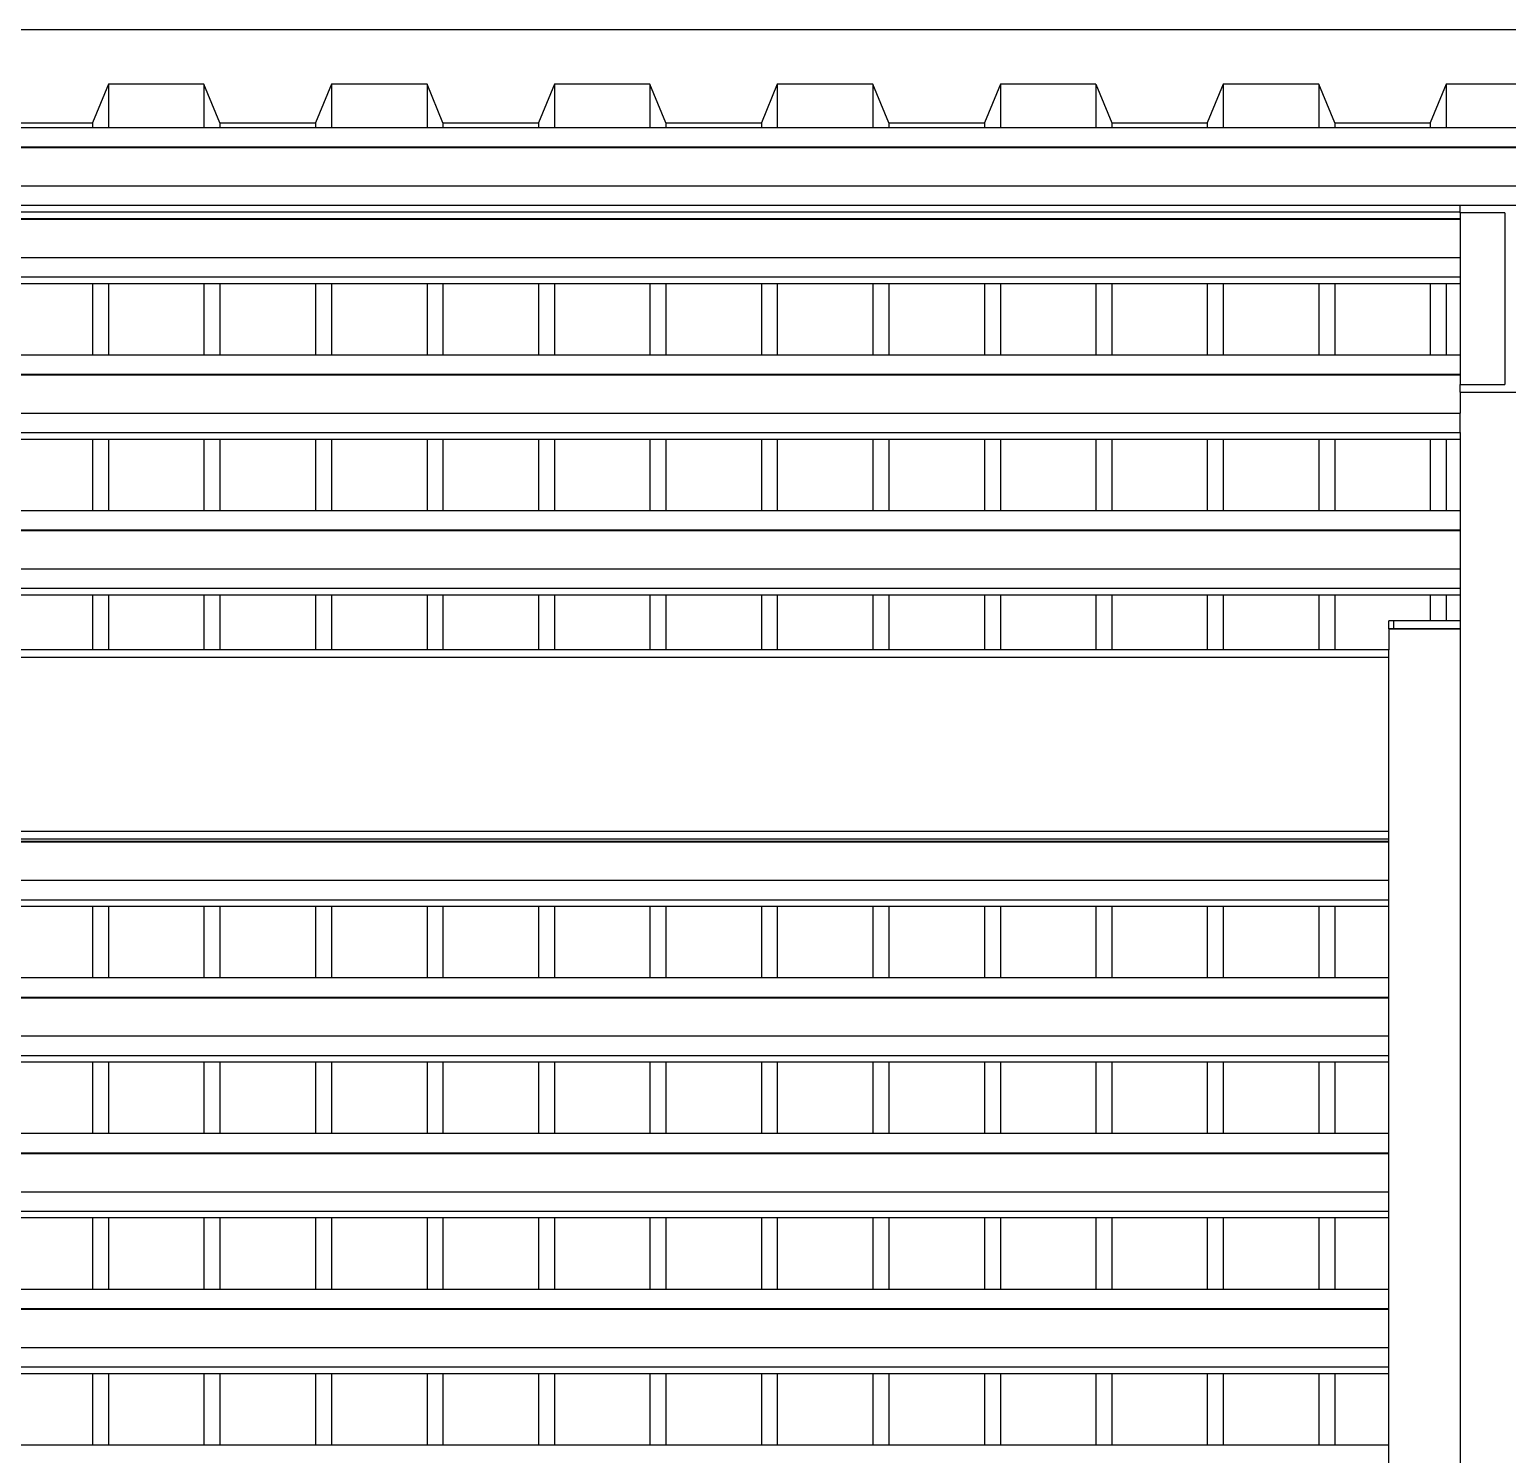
# Model space of a CAD drawing. Extents: x -101 to 101, y -14 to 18.
# Drawn here: x -38.28 to -36.408, y 10.663 to 12.469 of the extents above; entities that cross this region are included whole.
import ezdxf

# ---------------------------------------------------------------- set-up
doc = ezdxf.new("R2010")
doc.units = 0
doc.layers.get('0').update_dxf_attribs({"linetype": 'CONTINUOUS'})

msp = doc.modelspace()

# ---------------------------------------------------------------- linework, layer by layer
for p, q in [((-39.4512, 12.4686), (-36.3446, 12.4686)), ((-38.1803, 12.3995), (-38.2005, 12.3502)), ((-38.1803, 12.3995), (-38.1803, 12.3446)), ((-38.0593, 12.3995), (-38.1803, 12.3995)), ((-38.0593, 12.3995), (-38.0593, 12.3446)), ((-38.0391, 12.3502), (-38.0593, 12.3995)), ((-37.8979, 12.3995), (-37.9181, 12.3502)), ((-37.8979, 12.3995), (-37.8979, 12.3446)), ((-37.7768, 12.3995), (-37.8979, 12.3995)), ((-37.7768, 12.3995), (-37.7768, 12.3446)), ((-37.7567, 12.3502), (-37.7768, 12.3995)), ((-37.6155, 12.3995), (-37.6356, 12.3502)), ((-37.6155, 12.3995), (-37.6155, 12.3446)), ((-37.4944, 12.3995), (-37.6155, 12.3995)), ((-37.4944, 12.3995), (-37.4944, 12.3446)), ((-37.4743, 12.3502), (-37.4944, 12.3995)), ((-37.3331, 12.3995), (-37.3532, 12.3502)), ((-37.3331, 12.3995), (-37.3331, 12.3446)), ((-37.212, 12.3995), (-37.3331, 12.3995)), ((-37.212, 12.3995), (-37.212, 12.3446)), ((-37.1918, 12.3502), (-37.212, 12.3995)), ((-37.0506, 12.3995), (-37.0708, 12.3502)), ((-37.0506, 12.3995), (-37.0506, 12.3446)), ((-36.9296, 12.3995), (-37.0506, 12.3995)), ((-36.9296, 12.3995), (-36.9296, 12.3446)), ((-36.9296, 12.3995), (-36.9094, 12.3502)), ((-36.7682, 12.3995), (-36.7884, 12.3502)), ((-36.6472, 12.3995), (-36.7682, 12.3995)), ((-36.7682, 12.3995), (-36.7682, 12.3446)), ((-36.627, 12.3502), (-36.6472, 12.3995)), ((-36.6472, 12.3995), (-36.6472, 12.3446)), ((-36.4858, 12.3995), (-36.506, 12.3502)), ((-36.3648, 12.3995), (-36.4858, 12.3995)), ((-36.4858, 12.3995), (-36.4858, 12.3446)), ((-38.3215, 12.3502), (-38.2005, 12.3502)), ((-38.3215, 12.3446), (-38.2005, 12.3446)), ((-38.2005, 12.3502), (-38.2005, 12.3446)), ((-38.2005, 12.3446), (-38.1803, 12.3446)), ((-38.1803, 12.3446), (-38.0593, 12.3446)), ((-38.0593, 12.3446), (-38.0391, 12.3446)), ((-38.0391, 12.3502), (-38.0391, 12.3446)), ((-38.0391, 12.3502), (-37.9181, 12.3502)), ((-38.0391, 12.3446), (-37.9181, 12.3446)), ((-37.9181, 12.3502), (-37.9181, 12.3446)), ((-37.9181, 12.3446), (-37.8979, 12.3446)), ((-37.8979, 12.3446), (-37.7768, 12.3446)), ((-37.7768, 12.3446), (-37.7567, 12.3446)), ((-37.7567, 12.3502), (-37.7567, 12.3446)), ((-37.7567, 12.3502), (-37.6356, 12.3502)), ((-37.7567, 12.3446), (-37.6356, 12.3446)), ((-37.6356, 12.3502), (-37.6356, 12.3446)), ((-37.6356, 12.3446), (-37.6155, 12.3446)), ((-37.6155, 12.3446), (-37.4944, 12.3446)), ((-37.4944, 12.3446), (-37.4743, 12.3446)), ((-37.4743, 12.3502), (-37.4743, 12.3446)), ((-37.4743, 12.3502), (-37.3532, 12.3502)), ((-37.4743, 12.3446), (-37.3532, 12.3446)), ((-37.3532, 12.3502), (-37.3532, 12.3446)), ((-37.3532, 12.3446), (-37.3331, 12.3446)), ((-37.3331, 12.3446), (-37.212, 12.3446)), ((-37.212, 12.3446), (-37.1918, 12.3446)), ((-37.1918, 12.3502), (-37.1918, 12.3446)), ((-37.1918, 12.3502), (-37.0708, 12.3502)), ((-37.1918, 12.3446), (-37.0708, 12.3446)), ((-37.0708, 12.3502), (-37.0708, 12.3446)), ((-37.0708, 12.3446), (-37.0506, 12.3446)), ((-37.0506, 12.3446), (-36.9296, 12.3446)), ((-36.9296, 12.3446), (-36.9094, 12.3446)), ((-36.9094, 12.3502), (-36.9094, 12.3446)), ((-36.9094, 12.3502), (-36.7884, 12.3502)), ((-36.9094, 12.3446), (-36.7884, 12.3446)), ((-36.7884, 12.3502), (-36.7884, 12.3446)), ((-36.7884, 12.3446), (-36.7682, 12.3446)), ((-36.7682, 12.3446), (-36.6472, 12.3446)), ((-36.6472, 12.3446), (-36.627, 12.3446)), ((-36.627, 12.3502), (-36.506, 12.3502)), ((-36.627, 12.3502), (-36.627, 12.3446)), ((-36.627, 12.3446), (-36.506, 12.3446)), ((-36.506, 12.3502), (-36.506, 12.3446)), ((-36.506, 12.3446), (-36.4858, 12.3446)), ((-36.4858, 12.3446), (-36.3648, 12.3446)), ((-51.3423, 12.3199), (-33.3446, 12.3199)), ((-51.3423, 12.3191), (-33.3446, 12.3191)), ((-51.3423, 12.2706), (-33.3446, 12.2706)), ((-40.0923, 12.2459), (-36.4683, 12.2459)), ((-36.4683, 12.2459), (-36.3483, 12.2459)), ((-36.4683, 12.2377), (-36.4683, 12.2459)), ((-40.0923, 12.2377), (-36.4683, 12.2377)), ((-40.0923, 12.2292), (-36.4683, 12.2292)), ((-40.0923, 12.2284), (-36.4683, 12.2284)), ((-36.4683, 12.2363), (-36.4683, 12.2377)), ((-36.4114, 12.2363), (-36.4683, 12.2363)), ((-36.4683, 12.2363), (-36.4683, 12.2292)), ((-36.4683, 12.2292), (-36.4683, 12.2284)), ((-36.4683, 12.2284), (-36.4683, 12.1799)), ((-36.4114, 12.2363), (-36.4114, 12.0189)), ((-40.0923, 12.1799), (-36.4683, 12.1799)), ((-36.4683, 12.1799), (-36.4683, 12.1552)), ((-40.0923, 12.1552), (-36.4683, 12.1552)), ((-36.4683, 12.1552), (-36.4683, 12.147)), ((-38.3215, 12.147), (-38.2005, 12.147)), ((-38.2005, 12.147), (-38.2005, 12.0566)), ((-38.2005, 12.147), (-38.1803, 12.147)), ((-38.1803, 12.147), (-38.1803, 12.0566)), ((-38.1803, 12.147), (-38.0593, 12.147)), ((-38.0593, 12.147), (-38.0593, 12.0566)), ((-38.0593, 12.147), (-38.0391, 12.147)), ((-38.0391, 12.147), (-38.0391, 12.0566)), ((-38.0391, 12.147), (-37.9181, 12.147)), ((-37.9181, 12.147), (-37.9181, 12.0566)), ((-37.9181, 12.147), (-37.8979, 12.147)), ((-37.8979, 12.147), (-37.8979, 12.0566)), ((-37.8979, 12.147), (-37.7768, 12.147)), ((-37.7768, 12.147), (-37.7768, 12.0566)), ((-37.7768, 12.147), (-37.7567, 12.147)), ((-37.7567, 12.147), (-37.7567, 12.0566)), ((-37.7567, 12.147), (-37.6356, 12.147)), ((-37.6356, 12.147), (-37.6356, 12.0566)), ((-37.6356, 12.147), (-37.6155, 12.147)), ((-37.6155, 12.147), (-37.6155, 12.0566)), ((-37.6155, 12.147), (-37.4944, 12.147)), ((-37.4944, 12.147), (-37.4944, 12.0566)), ((-37.4944, 12.147), (-37.4743, 12.147)), ((-37.4743, 12.147), (-37.4743, 12.0566)), ((-37.4743, 12.147), (-37.3532, 12.147)), ((-37.3532, 12.147), (-37.3532, 12.0566)), ((-37.3532, 12.147), (-37.3331, 12.147)), ((-37.3331, 12.147), (-37.3331, 12.0566)), ((-37.3331, 12.147), (-37.212, 12.147)), ((-37.212, 12.147), (-37.212, 12.0566)), ((-37.212, 12.147), (-37.1918, 12.147)), ((-37.1918, 12.147), (-37.1918, 12.0566)), ((-37.1918, 12.147), (-37.0708, 12.147)), ((-37.0708, 12.147), (-37.0708, 12.0566)), ((-37.0708, 12.147), (-37.0506, 12.147)), ((-37.0506, 12.147), (-37.0506, 12.0566)), ((-37.0506, 12.147), (-36.9296, 12.147)), ((-36.9296, 12.147), (-36.9296, 12.0566)), ((-36.9296, 12.147), (-36.9094, 12.147)), ((-36.9094, 12.147), (-36.9094, 12.0566)), ((-36.9094, 12.147), (-36.7884, 12.147)), ((-36.7884, 12.147), (-36.7884, 12.0566)), ((-36.7884, 12.147), (-36.7682, 12.147)), ((-36.7682, 12.147), (-36.7682, 12.0566)), ((-36.7682, 12.147), (-36.6472, 12.147)), ((-36.6472, 12.147), (-36.6472, 12.0566)), ((-36.6472, 12.147), (-36.627, 12.147)), ((-36.627, 12.147), (-36.627, 12.0566)), ((-36.627, 12.147), (-36.506, 12.147)), ((-36.506, 12.147), (-36.506, 12.0566)), ((-36.506, 12.147), (-36.4858, 12.147)), ((-36.4858, 12.147), (-36.4858, 12.0566)), ((-36.4858, 12.147), (-36.4683, 12.147)), ((-36.4683, 12.147), (-36.4683, 12.0566)), ((-38.3215, 12.0566), (-38.2005, 12.0566)), ((-38.2005, 12.0566), (-38.1803, 12.0566)), ((-38.1803, 12.0566), (-38.0593, 12.0566)), ((-38.0593, 12.0566), (-38.0391, 12.0566)), ((-38.0391, 12.0566), (-37.9181, 12.0566)), ((-37.9181, 12.0566), (-37.8979, 12.0566)), ((-37.8979, 12.0566), (-37.7768, 12.0566)), ((-37.7768, 12.0566), (-37.7567, 12.0566)), ((-37.7567, 12.0566), (-37.6356, 12.0566)), ((-37.6356, 12.0566), (-37.6155, 12.0566)), ((-37.6155, 12.0566), (-37.4944, 12.0566)), ((-37.4944, 12.0566), (-37.4743, 12.0566)), ((-37.4743, 12.0566), (-37.3532, 12.0566)), ((-37.3532, 12.0566), (-37.3331, 12.0566)), ((-37.3331, 12.0566), (-37.212, 12.0566)), ((-37.212, 12.0566), (-37.1918, 12.0566)), ((-37.1918, 12.0566), (-37.0708, 12.0566)), ((-37.0708, 12.0566), (-37.0506, 12.0566)), ((-37.0506, 12.0566), (-36.9296, 12.0566)), ((-36.9296, 12.0566), (-36.9094, 12.0566)), ((-36.9094, 12.0566), (-36.7884, 12.0566)), ((-36.7884, 12.0566), (-36.7682, 12.0566)), ((-36.7682, 12.0566), (-36.6472, 12.0566)), ((-36.6472, 12.0566), (-36.627, 12.0566)), ((-36.627, 12.0566), (-36.506, 12.0566)), ((-36.506, 12.0566), (-36.4858, 12.0566)), ((-36.4858, 12.0566), (-36.4683, 12.0566)), ((-36.4683, 12.0566), (-36.4683, 12.0319)), ((-40.0923, 12.0319), (-36.4683, 12.0319)), ((-40.0923, 12.0311), (-36.4683, 12.0311)), ((-36.4683, 12.0319), (-36.4683, 12.0311)), ((-36.4683, 12.0311), (-36.4683, 12.0189)), ((-36.4683, 12.0092), (-36.4683, 12.0189)), ((-36.4683, 12.0189), (-36.4114, 12.0189)), ((-36.4683, 12.0092), (-36.3483, 12.0092)), ((-36.4683, 12.0092), (-36.4683, 11.9826)), ((-40.0923, 11.9826), (-36.4683, 11.9826)), ((-36.4683, 11.9579), (-36.4683, 11.9826)), ((-40.0923, 11.9579), (-36.4683, 11.9579)), ((-38.3215, 11.9497), (-38.2005, 11.9497)), ((-38.2005, 11.9497), (-38.2005, 11.8593)), ((-38.2005, 11.9497), (-38.1803, 11.9497)), ((-38.1803, 11.9497), (-38.1803, 11.8593)), ((-38.1803, 11.9497), (-38.0593, 11.9497)), ((-38.0593, 11.9497), (-38.0593, 11.8593)), ((-38.0593, 11.9497), (-38.0391, 11.9497)), ((-38.0391, 11.9497), (-38.0391, 11.8593)), ((-38.0391, 11.9497), (-37.9181, 11.9497)), ((-37.9181, 11.9497), (-37.9181, 11.8593)), ((-37.9181, 11.9497), (-37.8979, 11.9497)), ((-37.8979, 11.9497), (-37.8979, 11.8593)), ((-37.8979, 11.9497), (-37.7768, 11.9497)), ((-37.7768, 11.9497), (-37.7768, 11.8593)), ((-37.7768, 11.9497), (-37.7567, 11.9497)), ((-37.7567, 11.9497), (-37.7567, 11.8593)), ((-37.7567, 11.9497), (-37.6356, 11.9497)), ((-37.6356, 11.9497), (-37.6356, 11.8593)), ((-37.6356, 11.9497), (-37.6155, 11.9497)), ((-37.6155, 11.9497), (-37.6155, 11.8593)), ((-37.6155, 11.9497), (-37.4944, 11.9497)), ((-37.4944, 11.9497), (-37.4944, 11.8593)), ((-37.4944, 11.9497), (-37.4743, 11.9497)), ((-37.4743, 11.9497), (-37.4743, 11.8593)), ((-37.4743, 11.9497), (-37.3532, 11.9497)), ((-37.3532, 11.9497), (-37.3532, 11.8593)), ((-37.3532, 11.9497), (-37.3331, 11.9497)), ((-37.3331, 11.9497), (-37.3331, 11.8593)), ((-37.3331, 11.9497), (-37.212, 11.9497)), ((-37.212, 11.9497), (-37.212, 11.8593)), ((-37.212, 11.9497), (-37.1918, 11.9497)), ((-37.1918, 11.9497), (-37.1918, 11.8593)), ((-37.1918, 11.9497), (-37.0708, 11.9497)), ((-37.0708, 11.9497), (-37.0708, 11.8593)), ((-37.0708, 11.9497), (-37.0506, 11.9497)), ((-37.0506, 11.9497), (-37.0506, 11.8593)), ((-37.0506, 11.9497), (-36.9296, 11.9497)), ((-36.9296, 11.9497), (-36.9296, 11.8593)), ((-36.9296, 11.9497), (-36.9094, 11.9497)), ((-36.9094, 11.9497), (-36.9094, 11.8593)), ((-36.9094, 11.9497), (-36.7884, 11.9497)), ((-36.7884, 11.9497), (-36.7884, 11.8593)), ((-36.7884, 11.9497), (-36.7682, 11.9497)), ((-36.7682, 11.9497), (-36.7682, 11.8593)), ((-36.7682, 11.9497), (-36.6472, 11.9497)), ((-36.6472, 11.9497), (-36.6472, 11.8593)), ((-36.6472, 11.9497), (-36.627, 11.9497)), ((-36.627, 11.9497), (-36.627, 11.8593)), ((-36.627, 11.9497), (-36.506, 11.9497)), ((-36.506, 11.9497), (-36.506, 11.8593)), ((-36.506, 11.9497), (-36.4858, 11.9497)), ((-36.4858, 11.9497), (-36.4858, 11.8593)), ((-36.4858, 11.9497), (-36.4683, 11.9497)), ((-36.4683, 11.9579), (-36.4683, 11.9497)), ((-36.4683, 11.9497), (-36.4683, 11.8593)), ((-38.3215, 11.8593), (-38.2005, 11.8593)), ((-38.2005, 11.8593), (-38.1803, 11.8593)), ((-38.1803, 11.8593), (-38.0593, 11.8593)), ((-38.0593, 11.8593), (-38.0391, 11.8593)), ((-38.0391, 11.8593), (-37.9181, 11.8593)), ((-37.9181, 11.8593), (-37.8979, 11.8593)), ((-37.8979, 11.8593), (-37.7768, 11.8593)), ((-37.7768, 11.8593), (-37.7567, 11.8593)), ((-37.7567, 11.8593), (-37.6356, 11.8593)), ((-37.6356, 11.8593), (-37.6155, 11.8593)), ((-37.6155, 11.8593), (-37.4944, 11.8593)), ((-37.4944, 11.8593), (-37.4743, 11.8593)), ((-37.4743, 11.8593), (-37.3532, 11.8593)), ((-37.3532, 11.8593), (-37.3331, 11.8593)), ((-37.3331, 11.8593), (-37.212, 11.8593)), ((-37.212, 11.8593), (-37.1918, 11.8593)), ((-37.1918, 11.8593), (-37.0708, 11.8593)), ((-37.0708, 11.8593), (-37.0506, 11.8593)), ((-37.0506, 11.8593), (-36.9296, 11.8593)), ((-36.9296, 11.8593), (-36.9094, 11.8593)), ((-36.9094, 11.8593), (-36.7884, 11.8593)), ((-36.7884, 11.8593), (-36.7682, 11.8593)), ((-36.7682, 11.8593), (-36.6472, 11.8593)), ((-36.6472, 11.8593), (-36.627, 11.8593)), ((-36.627, 11.8593), (-36.506, 11.8593)), ((-36.506, 11.8593), (-36.4858, 11.8593)), ((-36.4858, 11.8593), (-36.4683, 11.8593)), ((-36.4683, 11.8593), (-36.4683, 11.8346)), ((-40.0923, 11.8346), (-36.4683, 11.8346)), ((-40.0923, 11.8338), (-36.4683, 11.8338)), ((-36.4683, 11.8346), (-36.4683, 11.8338)), ((-36.4683, 11.8338), (-36.4683, 11.7853)), ((-40.0923, 11.7853), (-36.4683, 11.7853)), ((-36.4683, 11.7853), (-36.4683, 11.7607)), ((-40.0923, 11.7607), (-36.4683, 11.7607)), ((-36.4683, 11.7607), (-36.4683, 11.7524)), ((-38.3215, 11.7524), (-38.2005, 11.7524)), ((-38.2005, 11.7524), (-38.2005, 11.6828)), ((-38.2005, 11.7524), (-38.1803, 11.7524)), ((-38.1803, 11.7524), (-38.1803, 11.6828)), ((-38.1803, 11.7524), (-38.0593, 11.7524)), ((-38.0593, 11.7524), (-38.0593, 11.6828)), ((-38.0593, 11.7524), (-38.0391, 11.7524)), ((-38.0391, 11.7524), (-38.0391, 11.6828)), ((-38.0391, 11.7524), (-37.9181, 11.7524)), ((-37.9181, 11.7524), (-37.9181, 11.6828)), ((-37.9181, 11.7524), (-37.8979, 11.7524)), ((-37.8979, 11.7524), (-37.8979, 11.6828)), ((-37.8979, 11.7524), (-37.7768, 11.7524)), ((-37.7768, 11.7524), (-37.7768, 11.6828)), ((-37.7768, 11.7524), (-37.7567, 11.7524)), ((-37.7567, 11.7524), (-37.7567, 11.6828)), ((-37.7567, 11.7524), (-37.6356, 11.7524)), ((-37.6356, 11.7524), (-37.6356, 11.6828)), ((-37.6356, 11.7524), (-37.6155, 11.7524)), ((-37.6155, 11.7524), (-37.6155, 11.6828)), ((-37.6155, 11.7524), (-37.4944, 11.7524)), ((-37.4944, 11.7524), (-37.4944, 11.6828)), ((-37.4944, 11.7524), (-37.4743, 11.7524)), ((-37.4743, 11.7524), (-37.4743, 11.6828)), ((-37.4743, 11.7524), (-37.3532, 11.7524)), ((-37.3532, 11.7524), (-37.3532, 11.6828)), ((-37.3532, 11.7524), (-37.3331, 11.7524)), ((-37.3331, 11.7524), (-37.3331, 11.6828)), ((-37.3331, 11.7524), (-37.212, 11.7524)), ((-37.212, 11.7524), (-37.212, 11.6828)), ((-37.212, 11.7524), (-37.1918, 11.7524)), ((-37.1918, 11.7524), (-37.1918, 11.6828)), ((-37.1918, 11.7524), (-37.0708, 11.7524)), ((-37.0708, 11.7524), (-37.0708, 11.6828)), ((-37.0708, 11.7524), (-37.0506, 11.7524)), ((-37.0506, 11.7524), (-37.0506, 11.6828)), ((-37.0506, 11.7524), (-36.9296, 11.7524)), ((-36.9296, 11.7524), (-36.9296, 11.6828)), ((-36.9296, 11.7524), (-36.9094, 11.7524)), ((-36.9094, 11.7524), (-36.9094, 11.6828)), ((-36.9094, 11.7524), (-36.7884, 11.7524)), ((-36.7884, 11.7524), (-36.7884, 11.6828)), ((-36.7884, 11.7524), (-36.7682, 11.7524)), ((-36.7682, 11.7524), (-36.7682, 11.6828)), ((-36.7682, 11.7524), (-36.6472, 11.7524)), ((-36.6472, 11.7524), (-36.6472, 11.6828)), ((-36.6472, 11.7524), (-36.627, 11.7524)), ((-36.627, 11.7524), (-36.627, 11.6828)), ((-36.627, 11.7524), (-36.506, 11.7524)), ((-36.506, 11.7524), (-36.506, 11.7194)), ((-36.506, 11.7524), (-36.4858, 11.7524)), ((-36.4858, 11.7524), (-36.4858, 11.7194)), ((-36.4858, 11.7524), (-36.4683, 11.7524)), ((-36.4683, 11.7524), (-36.4683, 11.7194)), ((-36.5583, 11.7095), (-36.5583, 11.7194)), ((-36.5523, 11.7194), (-36.5583, 11.7194)), ((-36.5523, 11.7095), (-36.5523, 11.7194)), ((-36.506, 11.7194), (-36.5523, 11.7194)), ((-36.4858, 11.7194), (-36.506, 11.7194)), ((-36.4683, 11.7194), (-36.4858, 11.7194)), ((-36.4683, 11.7194), (-36.4683, 11.7095)), ((-36.5523, 11.7095), (-36.5583, 11.7095)), ((-36.5583, 11.7095), (-36.5583, 11.7094)), ((-36.5583, 11.7094), (-36.5523, 11.7094)), ((-36.5583, 11.7094), (-36.5583, 11.6828)), ((-36.5523, 11.7095), (-36.5523, 11.7094)), ((-36.506, 11.7095), (-36.5523, 11.7095)), ((-36.5523, 11.7094), (-36.506, 11.7094)), ((-36.506, 11.7095), (-36.506, 11.7094)), ((-36.4858, 11.7095), (-36.506, 11.7095)), ((-36.506, 11.7094), (-36.4858, 11.7094)), ((-36.4858, 11.7095), (-36.4858, 11.7094)), ((-36.4683, 11.7095), (-36.4858, 11.7095)), ((-36.4858, 11.7094), (-36.4683, 11.7094)), ((-36.4683, 11.7095), (-36.4683, 11.7094)), ((-36.4683, 11.7094), (-36.4683, 9.1408)), ((-38.2005, 11.6828), (-38.3215, 11.6828)), ((-38.1803, 11.6828), (-38.2005, 11.6828)), ((-38.0593, 11.6828), (-38.1803, 11.6828)), ((-38.0391, 11.6828), (-38.0593, 11.6828)), ((-37.9181, 11.6828), (-38.0391, 11.6828)), ((-37.8979, 11.6828), (-37.9181, 11.6828)), ((-37.7768, 11.6828), (-37.8979, 11.6828)), ((-37.7567, 11.6828), (-37.7768, 11.6828)), ((-37.6356, 11.6828), (-37.7567, 11.6828)), ((-37.6155, 11.6828), (-37.6356, 11.6828)), ((-37.4944, 11.6828), (-37.6155, 11.6828)), ((-37.4743, 11.6828), (-37.4944, 11.6828)), ((-37.3532, 11.6828), (-37.4743, 11.6828)), ((-37.3331, 11.6828), (-37.3532, 11.6828)), ((-37.212, 11.6828), (-37.3331, 11.6828)), ((-37.1918, 11.6828), (-37.212, 11.6828)), ((-37.0708, 11.6828), (-37.1918, 11.6828)), ((-37.0506, 11.6828), (-37.0708, 11.6828)), ((-36.9296, 11.6828), (-37.0506, 11.6828)), ((-36.9094, 11.6828), (-36.9296, 11.6828)), ((-36.7884, 11.6828), (-36.9094, 11.6828)), ((-36.7682, 11.6828), (-36.7884, 11.6828)), ((-36.6472, 11.6828), (-36.7682, 11.6828)), ((-36.627, 11.6828), (-36.6472, 11.6828)), ((-36.5583, 11.6828), (-36.627, 11.6828)), ((-36.5583, 11.673), (-36.5583, 11.6828)), ((-36.5583, 11.673), (-40.0923, 11.673)), ((-36.5583, 11.4526), (-36.5583, 11.673)), ((-36.5583, 11.4526), (-40.0923, 11.4526)), ((-36.5583, 11.4428), (-40.0923, 11.4428)), ((-40.0923, 11.4401), (-36.5583, 11.4401)), ((-40.0923, 11.4393), (-36.5583, 11.4393)), ((-36.5583, 11.4428), (-36.5583, 11.4526)), ((-36.5583, 11.4401), (-36.5583, 11.4428)), ((-36.5583, 11.4393), (-36.5583, 11.4401)), ((-36.5583, 11.3908), (-36.5583, 11.4393)), ((-40.0923, 11.3908), (-36.5583, 11.3908)), ((-36.5583, 11.3661), (-36.5583, 11.3908)), ((-40.0923, 11.3661), (-36.5583, 11.3661)), ((-36.5583, 11.3579), (-36.5583, 11.3661)), ((-38.3215, 11.3579), (-38.2005, 11.3579)), ((-38.2005, 11.3579), (-38.2005, 11.2675)), ((-38.2005, 11.3579), (-38.1803, 11.3579)), ((-38.1803, 11.3579), (-38.1803, 11.2675)), ((-38.1803, 11.3579), (-38.0593, 11.3579)), ((-38.0593, 11.3579), (-38.0593, 11.2675)), ((-38.0593, 11.3579), (-38.0391, 11.3579)), ((-38.0391, 11.3579), (-38.0391, 11.2675)), ((-38.0391, 11.3579), (-37.9181, 11.3579)), ((-37.9181, 11.3579), (-37.9181, 11.2675)), ((-37.9181, 11.3579), (-37.8979, 11.3579)), ((-37.8979, 11.3579), (-37.8979, 11.2675)), ((-37.8979, 11.3579), (-37.7768, 11.3579)), ((-37.7768, 11.3579), (-37.7768, 11.2675)), ((-37.7768, 11.3579), (-37.7567, 11.3579)), ((-37.7567, 11.3579), (-37.7567, 11.2675)), ((-37.7567, 11.3579), (-37.6356, 11.3579)), ((-37.6356, 11.3579), (-37.6356, 11.2675)), ((-37.6356, 11.3579), (-37.6155, 11.3579)), ((-37.6155, 11.3579), (-37.6155, 11.2675)), ((-37.6155, 11.3579), (-37.4944, 11.3579)), ((-37.4944, 11.3579), (-37.4944, 11.2675)), ((-37.4944, 11.3579), (-37.4743, 11.3579)), ((-37.4743, 11.3579), (-37.4743, 11.2675)), ((-37.4743, 11.3579), (-37.3532, 11.3579)), ((-37.3532, 11.3579), (-37.3532, 11.2675)), ((-37.3532, 11.3579), (-37.3331, 11.3579)), ((-37.3331, 11.3579), (-37.3331, 11.2675)), ((-37.3331, 11.3579), (-37.212, 11.3579)), ((-37.212, 11.3579), (-37.212, 11.2675)), ((-37.212, 11.3579), (-37.1918, 11.3579)), ((-37.1918, 11.3579), (-37.1918, 11.2675)), ((-37.1918, 11.3579), (-37.0708, 11.3579)), ((-37.0708, 11.3579), (-37.0708, 11.2675)), ((-37.0708, 11.3579), (-37.0506, 11.3579)), ((-37.0506, 11.3579), (-37.0506, 11.2675)), ((-37.0506, 11.3579), (-36.9296, 11.3579)), ((-36.9296, 11.3579), (-36.9296, 11.2675)), ((-36.9296, 11.3579), (-36.9094, 11.3579)), ((-36.9094, 11.3579), (-36.9094, 11.2675)), ((-36.9094, 11.3579), (-36.7884, 11.3579)), ((-36.7884, 11.3579), (-36.7884, 11.2675)), ((-36.7884, 11.3579), (-36.7682, 11.3579)), ((-36.7682, 11.3579), (-36.7682, 11.2675)), ((-36.7682, 11.3579), (-36.6472, 11.3579)), ((-36.6472, 11.3579), (-36.6472, 11.2675)), ((-36.6472, 11.3579), (-36.627, 11.3579)), ((-36.627, 11.3579), (-36.627, 11.2675)), ((-36.627, 11.3579), (-36.5583, 11.3579)), ((-36.5583, 11.2675), (-36.5583, 11.3579)), ((-38.3215, 11.2675), (-38.2005, 11.2675)), ((-38.2005, 11.2675), (-38.1803, 11.2675)), ((-38.1803, 11.2675), (-38.0593, 11.2675)), ((-38.0593, 11.2675), (-38.0391, 11.2675)), ((-38.0391, 11.2675), (-37.9181, 11.2675)), ((-37.9181, 11.2675), (-37.8979, 11.2675)), ((-37.8979, 11.2675), (-37.7768, 11.2675)), ((-37.7768, 11.2675), (-37.7567, 11.2675)), ((-37.7567, 11.2675), (-37.6356, 11.2675)), ((-37.6356, 11.2675), (-37.6155, 11.2675)), ((-37.6155, 11.2675), (-37.4944, 11.2675)), ((-37.4944, 11.2675), (-37.4743, 11.2675)), ((-37.4743, 11.2675), (-37.3532, 11.2675)), ((-37.3532, 11.2675), (-37.3331, 11.2675)), ((-37.3331, 11.2675), (-37.212, 11.2675)), ((-37.212, 11.2675), (-37.1918, 11.2675)), ((-37.1918, 11.2675), (-37.0708, 11.2675)), ((-37.0708, 11.2675), (-37.0506, 11.2675)), ((-37.0506, 11.2675), (-36.9296, 11.2675)), ((-36.9296, 11.2675), (-36.9094, 11.2675)), ((-36.9094, 11.2675), (-36.7884, 11.2675)), ((-36.7884, 11.2675), (-36.7682, 11.2675)), ((-36.7682, 11.2675), (-36.6472, 11.2675)), ((-36.6472, 11.2675), (-36.627, 11.2675)), ((-36.627, 11.2675), (-36.5583, 11.2675)), ((-36.5583, 11.2428), (-36.5583, 11.2675)), ((-40.0923, 11.2428), (-36.5583, 11.2428)), ((-40.0923, 11.242), (-36.5583, 11.242)), ((-36.5583, 11.242), (-36.5583, 11.2428)), ((-36.5583, 11.1935), (-36.5583, 11.242)), ((-40.0923, 11.1935), (-36.5583, 11.1935)), ((-36.5583, 11.1688), (-36.5583, 11.1935)), ((-40.0923, 11.1688), (-36.5583, 11.1688)), ((-38.3215, 11.1606), (-38.2005, 11.1606)), ((-38.2005, 11.1606), (-38.2005, 11.0702)), ((-38.2005, 11.1606), (-38.1803, 11.1606)), ((-38.1803, 11.1606), (-38.1803, 11.0702)), ((-38.1803, 11.1606), (-38.0593, 11.1606)), ((-38.0593, 11.1606), (-38.0593, 11.0702)), ((-38.0593, 11.1606), (-38.0391, 11.1606)), ((-38.0391, 11.1606), (-38.0391, 11.0702)), ((-38.0391, 11.1606), (-37.9181, 11.1606)), ((-37.9181, 11.1606), (-37.9181, 11.0702)), ((-37.9181, 11.1606), (-37.8979, 11.1606)), ((-37.8979, 11.1606), (-37.8979, 11.0702)), ((-37.8979, 11.1606), (-37.7768, 11.1606)), ((-37.7768, 11.1606), (-37.7768, 11.0702)), ((-37.7768, 11.1606), (-37.7567, 11.1606)), ((-37.7567, 11.1606), (-37.7567, 11.0702)), ((-37.7567, 11.1606), (-37.6356, 11.1606)), ((-37.6356, 11.1606), (-37.6356, 11.0702)), ((-37.6356, 11.1606), (-37.6155, 11.1606)), ((-37.6155, 11.1606), (-37.6155, 11.0702)), ((-37.6155, 11.1606), (-37.4944, 11.1606)), ((-37.4944, 11.1606), (-37.4944, 11.0702)), ((-37.4944, 11.1606), (-37.4743, 11.1606)), ((-37.4743, 11.1606), (-37.4743, 11.0702)), ((-37.4743, 11.1606), (-37.3532, 11.1606)), ((-37.3532, 11.1606), (-37.3532, 11.0702)), ((-37.3532, 11.1606), (-37.3331, 11.1606)), ((-37.3331, 11.1606), (-37.3331, 11.0702)), ((-37.3331, 11.1606), (-37.212, 11.1606)), ((-37.212, 11.1606), (-37.212, 11.0702)), ((-37.212, 11.1606), (-37.1918, 11.1606)), ((-37.1918, 11.1606), (-37.1918, 11.0702)), ((-37.1918, 11.1606), (-37.0708, 11.1606)), ((-37.0708, 11.1606), (-37.0708, 11.0702)), ((-37.0708, 11.1606), (-37.0506, 11.1606)), ((-37.0506, 11.1606), (-37.0506, 11.0702)), ((-37.0506, 11.1606), (-36.9296, 11.1606)), ((-36.9296, 11.1606), (-36.9296, 11.0702)), ((-36.9296, 11.1606), (-36.9094, 11.1606)), ((-36.9094, 11.1606), (-36.9094, 11.0702)), ((-36.9094, 11.1606), (-36.7884, 11.1606)), ((-36.7884, 11.1606), (-36.7884, 11.0702)), ((-36.7884, 11.1606), (-36.7682, 11.1606)), ((-36.7682, 11.1606), (-36.7682, 11.0702)), ((-36.7682, 11.1606), (-36.6472, 11.1606)), ((-36.6472, 11.1606), (-36.6472, 11.0702)), ((-36.6472, 11.1606), (-36.627, 11.1606)), ((-36.627, 11.1606), (-36.627, 11.0702)), ((-36.627, 11.1606), (-36.5583, 11.1606)), ((-36.5583, 11.1606), (-36.5583, 11.1688)), ((-36.5583, 11.0702), (-36.5583, 11.1606)), ((-38.3215, 11.0702), (-38.2005, 11.0702)), ((-38.2005, 11.0702), (-38.1803, 11.0702)), ((-38.1803, 11.0702), (-38.0593, 11.0702)), ((-38.0593, 11.0702), (-38.0391, 11.0702)), ((-38.0391, 11.0702), (-37.9181, 11.0702)), ((-37.9181, 11.0702), (-37.8979, 11.0702)), ((-37.8979, 11.0702), (-37.7768, 11.0702)), ((-37.7768, 11.0702), (-37.7567, 11.0702)), ((-37.7567, 11.0702), (-37.6356, 11.0702)), ((-37.6356, 11.0702), (-37.6155, 11.0702)), ((-37.6155, 11.0702), (-37.4944, 11.0702)), ((-37.4944, 11.0702), (-37.4743, 11.0702)), ((-37.4743, 11.0702), (-37.3532, 11.0702)), ((-37.3532, 11.0702), (-37.3331, 11.0702)), ((-37.3331, 11.0702), (-37.212, 11.0702)), ((-37.212, 11.0702), (-37.1918, 11.0702)), ((-37.1918, 11.0702), (-37.0708, 11.0702)), ((-37.0708, 11.0702), (-37.0506, 11.0702)), ((-37.0506, 11.0702), (-36.9296, 11.0702)), ((-36.9296, 11.0702), (-36.9094, 11.0702)), ((-36.9094, 11.0702), (-36.7884, 11.0702)), ((-36.7884, 11.0702), (-36.7682, 11.0702)), ((-36.7682, 11.0702), (-36.6472, 11.0702)), ((-36.6472, 11.0702), (-36.627, 11.0702)), ((-36.627, 11.0702), (-36.5583, 11.0702)), ((-36.5583, 11.0455), (-36.5583, 11.0702)), ((-40.0923, 11.0455), (-36.5583, 11.0455)), ((-36.5583, 11.0447), (-36.5583, 11.0455)), ((-40.0923, 11.0447), (-36.5583, 11.0447)), ((-36.5583, 10.9962), (-36.5583, 11.0447)), ((-40.0923, 10.9962), (-36.5583, 10.9962)), ((-36.5583, 10.9715), (-36.5583, 10.9962)), ((-40.0923, 10.9715), (-36.5583, 10.9715)), ((-36.5583, 10.9633), (-36.5583, 10.9715)), ((-38.3215, 10.9633), (-38.2005, 10.9633)), ((-38.2005, 10.9633), (-38.2005, 10.8729)), ((-38.2005, 10.9633), (-38.1803, 10.9633)), ((-38.1803, 10.9633), (-38.1803, 10.8729)), ((-38.1803, 10.9633), (-38.0593, 10.9633)), ((-38.0593, 10.9633), (-38.0593, 10.8729)), ((-38.0593, 10.9633), (-38.0391, 10.9633)), ((-38.0391, 10.9633), (-38.0391, 10.8729)), ((-38.0391, 10.9633), (-37.9181, 10.9633)), ((-37.9181, 10.9633), (-37.9181, 10.8729)), ((-37.9181, 10.9633), (-37.8979, 10.9633)), ((-37.8979, 10.9633), (-37.8979, 10.8729)), ((-37.8979, 10.9633), (-37.7768, 10.9633)), ((-37.7768, 10.9633), (-37.7768, 10.8729)), ((-37.7768, 10.9633), (-37.7567, 10.9633)), ((-37.7567, 10.9633), (-37.7567, 10.8729)), ((-37.7567, 10.9633), (-37.6356, 10.9633)), ((-37.6356, 10.9633), (-37.6356, 10.8729)), ((-37.6356, 10.9633), (-37.6155, 10.9633)), ((-37.6155, 10.9633), (-37.6155, 10.8729)), ((-37.6155, 10.9633), (-37.4944, 10.9633)), ((-37.4944, 10.9633), (-37.4944, 10.8729)), ((-37.4944, 10.9633), (-37.4743, 10.9633)), ((-37.4743, 10.9633), (-37.4743, 10.8729)), ((-37.4743, 10.9633), (-37.3532, 10.9633)), ((-37.3532, 10.9633), (-37.3532, 10.8729)), ((-37.3532, 10.9633), (-37.3331, 10.9633)), ((-37.3331, 10.9633), (-37.3331, 10.8729)), ((-37.3331, 10.9633), (-37.212, 10.9633)), ((-37.212, 10.9633), (-37.212, 10.8729)), ((-37.212, 10.9633), (-37.1918, 10.9633)), ((-37.1918, 10.9633), (-37.1918, 10.8729)), ((-37.1918, 10.9633), (-37.0708, 10.9633)), ((-37.0708, 10.9633), (-37.0708, 10.8729)), ((-37.0708, 10.9633), (-37.0506, 10.9633)), ((-37.0506, 10.9633), (-37.0506, 10.8729)), ((-37.0506, 10.9633), (-36.9296, 10.9633)), ((-36.9296, 10.9633), (-36.9296, 10.8729)), ((-36.9296, 10.9633), (-36.9094, 10.9633)), ((-36.9094, 10.9633), (-36.9094, 10.8729)), ((-36.9094, 10.9633), (-36.7884, 10.9633)), ((-36.7884, 10.9633), (-36.7884, 10.8729)), ((-36.7884, 10.9633), (-36.7682, 10.9633)), ((-36.7682, 10.9633), (-36.7682, 10.8729)), ((-36.7682, 10.9633), (-36.6472, 10.9633)), ((-36.6472, 10.9633), (-36.6472, 10.8729)), ((-36.6472, 10.9633), (-36.627, 10.9633)), ((-36.627, 10.9633), (-36.627, 10.8729)), ((-36.627, 10.9633), (-36.5583, 10.9633)), ((-36.5583, 10.8729), (-36.5583, 10.9633)), ((-38.3215, 10.8729), (-38.2005, 10.8729)), ((-38.2005, 10.8729), (-38.1803, 10.8729)), ((-38.1803, 10.8729), (-38.0593, 10.8729)), ((-38.0593, 10.8729), (-38.0391, 10.8729)), ((-38.0391, 10.8729), (-37.9181, 10.8729)), ((-37.9181, 10.8729), (-37.8979, 10.8729)), ((-37.8979, 10.8729), (-37.7768, 10.8729)), ((-37.7768, 10.8729), (-37.7567, 10.8729)), ((-37.7567, 10.8729), (-37.6356, 10.8729)), ((-37.6356, 10.8729), (-37.6155, 10.8729)), ((-37.6155, 10.8729), (-37.4944, 10.8729)), ((-37.4944, 10.8729), (-37.4743, 10.8729)), ((-37.4743, 10.8729), (-37.3532, 10.8729)), ((-37.3532, 10.8729), (-37.3331, 10.8729)), ((-37.3331, 10.8729), (-37.212, 10.8729)), ((-37.212, 10.8729), (-37.1918, 10.8729)), ((-37.1918, 10.8729), (-37.0708, 10.8729)), ((-37.0708, 10.8729), (-37.0506, 10.8729)), ((-37.0506, 10.8729), (-36.9296, 10.8729)), ((-36.9296, 10.8729), (-36.9094, 10.8729)), ((-36.9094, 10.8729), (-36.7884, 10.8729)), ((-36.7884, 10.8729), (-36.7682, 10.8729)), ((-36.7682, 10.8729), (-36.6472, 10.8729)), ((-36.6472, 10.8729), (-36.627, 10.8729)), ((-36.627, 10.8729), (-36.5583, 10.8729)), ((-36.5583, 10.8482), (-36.5583, 10.8729)), ((-40.0923, 10.8482), (-36.5583, 10.8482)), ((-40.0923, 10.8474), (-36.5583, 10.8474)), ((-36.5583, 10.8474), (-36.5583, 10.8482)), ((-36.5583, 10.7989), (-36.5583, 10.8474)), ((-40.0923, 10.7989), (-36.5583, 10.7989)), ((-36.5583, 10.7743), (-36.5583, 10.7989)), ((-40.0923, 10.7743), (-36.5583, 10.7743)), ((-38.3215, 10.766), (-38.2005, 10.766)), ((-38.2005, 10.766), (-38.2005, 10.6756)), ((-38.2005, 10.766), (-38.1803, 10.766)), ((-38.1803, 10.766), (-38.1803, 10.6756)), ((-38.1803, 10.766), (-38.0593, 10.766)), ((-38.0593, 10.766), (-38.0593, 10.6756)), ((-38.0593, 10.766), (-38.0391, 10.766)), ((-38.0391, 10.766), (-38.0391, 10.6756)), ((-38.0391, 10.766), (-37.9181, 10.766)), ((-37.9181, 10.766), (-37.9181, 10.6756)), ((-37.9181, 10.766), (-37.8979, 10.766)), ((-37.8979, 10.766), (-37.8979, 10.6756)), ((-37.8979, 10.766), (-37.7768, 10.766)), ((-37.7768, 10.766), (-37.7768, 10.6756)), ((-37.7768, 10.766), (-37.7567, 10.766)), ((-37.7567, 10.766), (-37.7567, 10.6756)), ((-37.7567, 10.766), (-37.6356, 10.766)), ((-37.6356, 10.766), (-37.6356, 10.6756)), ((-37.6356, 10.766), (-37.6155, 10.766)), ((-37.6155, 10.766), (-37.6155, 10.6756)), ((-37.6155, 10.766), (-37.4944, 10.766)), ((-37.4944, 10.766), (-37.4944, 10.6756)), ((-37.4944, 10.766), (-37.4743, 10.766)), ((-37.4743, 10.766), (-37.4743, 10.6756)), ((-37.4743, 10.766), (-37.3532, 10.766)), ((-37.3532, 10.766), (-37.3532, 10.6756)), ((-37.3532, 10.766), (-37.3331, 10.766)), ((-37.3331, 10.766), (-37.3331, 10.6756)), ((-37.3331, 10.766), (-37.212, 10.766)), ((-37.212, 10.766), (-37.212, 10.6756)), ((-37.212, 10.766), (-37.1918, 10.766)), ((-37.1918, 10.766), (-37.1918, 10.6756)), ((-37.1918, 10.766), (-37.0708, 10.766)), ((-37.0708, 10.766), (-37.0708, 10.6756)), ((-37.0708, 10.766), (-37.0506, 10.766)), ((-37.0506, 10.766), (-37.0506, 10.6756)), ((-37.0506, 10.766), (-36.9296, 10.766)), ((-36.9296, 10.766), (-36.9296, 10.6756)), ((-36.9296, 10.766), (-36.9094, 10.766)), ((-36.9094, 10.766), (-36.9094, 10.6756)), ((-36.9094, 10.766), (-36.7884, 10.766)), ((-36.7884, 10.766), (-36.7884, 10.6756)), ((-36.7884, 10.766), (-36.7682, 10.766)), ((-36.7682, 10.766), (-36.7682, 10.6756)), ((-36.7682, 10.766), (-36.6472, 10.766)), ((-36.6472, 10.766), (-36.6472, 10.6756)), ((-36.6472, 10.766), (-36.627, 10.766)), ((-36.627, 10.766), (-36.627, 10.6756)), ((-36.627, 10.766), (-36.5583, 10.766)), ((-36.5583, 10.766), (-36.5583, 10.7743)), ((-36.5583, 10.6756), (-36.5583, 10.766)), ((-38.3215, 10.6756), (-38.2005, 10.6756)), ((-38.2005, 10.6756), (-38.1803, 10.6756)), ((-38.1803, 10.6756), (-38.0593, 10.6756)), ((-38.0593, 10.6756), (-38.0391, 10.6756)), ((-38.0391, 10.6756), (-37.9181, 10.6756)), ((-37.9181, 10.6756), (-37.8979, 10.6756)), ((-37.8979, 10.6756), (-37.7768, 10.6756)), ((-37.7768, 10.6756), (-37.7567, 10.6756)), ((-37.7567, 10.6756), (-37.6356, 10.6756)), ((-37.6356, 10.6756), (-37.6155, 10.6756)), ((-37.6155, 10.6756), (-37.4944, 10.6756)), ((-37.4944, 10.6756), (-37.4743, 10.6756)), ((-37.4743, 10.6756), (-37.3532, 10.6756)), ((-37.3532, 10.6756), (-37.3331, 10.6756)), ((-37.3331, 10.6756), (-37.212, 10.6756)), ((-37.212, 10.6756), (-37.1918, 10.6756)), ((-37.1918, 10.6756), (-37.0708, 10.6756)), ((-37.0708, 10.6756), (-37.0506, 10.6756)), ((-37.0506, 10.6756), (-36.9296, 10.6756)), ((-36.9296, 10.6756), (-36.9094, 10.6756)), ((-36.9094, 10.6756), (-36.7884, 10.6756)), ((-36.7884, 10.6756), (-36.7682, 10.6756)), ((-36.7682, 10.6756), (-36.6472, 10.6756)), ((-36.6472, 10.6756), (-36.627, 10.6756)), ((-36.627, 10.6756), (-36.5583, 10.6756)), ((-36.5583, 10.651), (-36.5583, 10.6756))]:
    msp.add_line(p, q)

doc.saveas('drawing.dxf')
